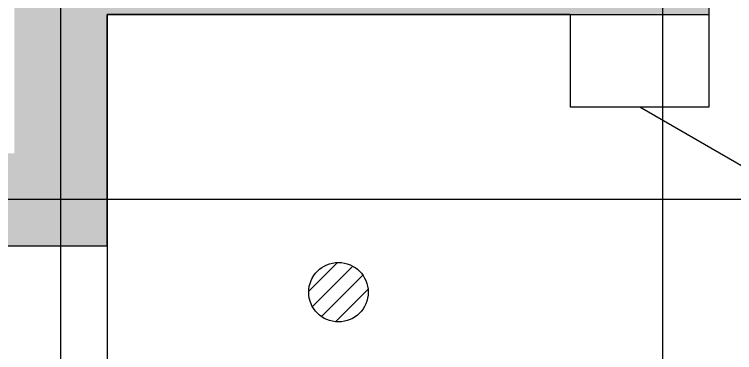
# Model space of a CAD drawing. Header units: millimetres. Extents: x -28014 to 297841, y -81741 to 47579.
# Drawn here: x 232439 to 233994, y -23689 to -22959 of the extents above; entities that cross this region are included whole.
import ezdxf

# ---------------------------------------------------------------- set-up
doc = ezdxf.new("R2010")
doc.units = ezdxf.units.MM
doc.header["$MEASUREMENT"] = 0
doc.linetypes.add('DOTE', pattern=[2.42, 2, -0.2, 0.02, -0.2])
for name, color, linetype in [('A-轴网-轴网', 1, 'DOTE'), ('AR9-剪力墙（柱）填充', 250, 'Continuous'), ('AR9-剪力墙（柱）线', 6, 'Continuous'), ('AR9-墙线', 160, 'Continuous'), ('FF-平面文字', 50, 'Continuous'), ('FF-门', 20, 'Continuous'), ('P-排水-设备-地漏', 50, 'Continuous')]:
    doc.layers.add(name, color=color, linetype=linetype)

# ---------------------------------------------------------------- blocks, each defined once
blk = doc.blocks.new('$DorLib2D$00000228')
at = {"color": 0}
blk.add_line((0.5, 0), (0, 0.866), dxfattribs=at)
blk.add_arc((0.5, 0), 1, 120, 180, dxfattribs=at)
blk = doc.blocks.new('zz7')
at = {"layer": 'AR9-剪力墙（柱）填充'}
blk.add_hatch(color=256, dxfattribs=at).paths.add_polyline_path([(6300, 2550), (6000, 2550), (6000, 500), (4800, 500), (4800, 0), (4500, 0), (4500, -200), (5000, -200), (5000, 300), (6300, 300)])
at = {"layer": 'AR9-剪力墙（柱）线'}
for p, q in [((6300, 300), (6300, 2550)), ((5000, -200), (5000, 300)), ((5000, 300), (6300, 300)), ((4500, -200), (5000, -200))]:
    blk.add_line(p, q, dxfattribs=at)
blk = doc.blocks.new('普通地漏')
at = {"layer": 'P-排水-设备-地漏'}
for p, q in [((64.1, 2.1), (2.1, 64.1)), ((56.2, -31), (-31, 56.2)), ((36.8, -52.6), (-52.6, 36.8)), ((6.7, -63.8), (-63.8, 6.7))]:
    blk.add_line(p, q, dxfattribs=at)
at = {"layer": 'P-排水-设备-地漏', "extrusion": (0, 0, -1)}
blk.add_ellipse((0, 0), major_axis=(64.2, 0), ratio=1, start_param=3.141759, end_param=9.424944, dxfattribs=at)
blk = doc.blocks.new('fxdgdh')
at = {"layer": 'P-排水-设备-地漏', "extrusion": (0, 0, -1), "zscale": -1}
blk.add_blockref('普通地漏', (500.4, -2850), dxfattribs=at)
blk = doc.blocks.new('dfgfthy')
at = {"layer": 'A-轴网-轴网'}
for p, q in [((16441.9, 7751.7), (16441.9, 20677)), ((17741.9, 7751.7), (17741.9, 20677)), ((30632.5, 11780.6), (6009.1, 11780.6))]:
    blk.add_line(p, q, dxfattribs=at)

msp = doc.modelspace()

# ---------------------------------------------------------------- linework, layer by layer
at = {"layer": 'AR9-墙线'}
for p, q in [((233939.033, -23159.028), (233939.033, -22859.028)), ((232639.033, -22959.028), (232639.033, -23359.028)), ((233639.033, -22959.028), (232639.033, -22959.028)), ((233639.033, -22959.028), (233639.033, -23159.028)), ((233639.033, -23159.028), (233939.033, -23159.028)), ((232639.033, -23359.028), (232639.033, -23909.028))]:
    msp.add_line(p, q, dxfattribs=at)

# ---------------------------------------------------------------- block references
for name, p in [('dfgfthy', (216097.097, -35139.657)), ('zz7', (227639.033, -23259.028))]:
    msp.add_blockref(name, p)
at = {"layer": 'FF-平面文字'}
msp.add_blockref('fxdgdh', (233639.033, -20709.028), dxfattribs=at)
at = {"layer": 'FF-门', "xscale": -600, "yscale": 600, "zscale": -600, "rotation": 270}
msp.add_blockref('$DorLib2D$00000228', (233789.033, -23459.028), dxfattribs=at)

doc.saveas('drawing.dxf')
